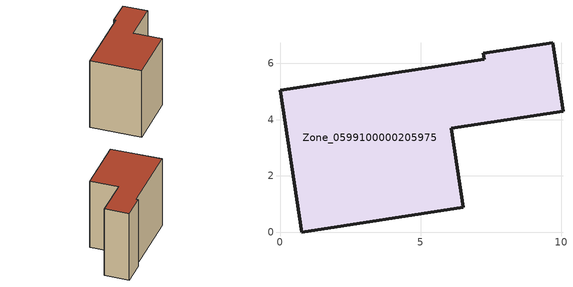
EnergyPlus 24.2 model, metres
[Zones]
Zone_0599100000205975
 floor ground (C_G): 0,5.04 7.26,6.15 7.23,6.36 9.7,6.73 10.06,4.3 6.09,3.69 6.51,0.88 0.77,0 z0
 wall outside (C_F): 0.77,0 6.51,0.88 6.09,3.69 10.06,4.3 9.7,6.73 7.23,6.36 7.26,6.15 0,5.04 0.77,0 z0:7.28
 roof outside (C_R): 7.26,6.15 0,5.04 0.77,0 6.51,0.88 6.09,3.69 10.06,4.3 9.7,6.73 7.23,6.36 z7.28
[BUILDING]
Pand.0599100000205975: North Axis=0; Terrain=City; Loads Convergence Tolerance Value=0.04; Temperature Convergence Tolerance Value=0.4; Solar Distribution=FullExterior; Maximum Number of Warmup Days=25; Minimum Number of Warmup Days=1
[Site:Location]
Rotterdam.The.Hague.AP_ZH_NLD Design_Conditions: Latitude=51.96; Longitude=4.45; Time Zone=1; Elevation=-4.5
[SITE:GROUNDTEMPERATURE:BUILDINGSURFACE]
18, 18, 18, 18, 18, 18, 18, 18, 18, 18, 18, 18
[MATERIAL] Thermal Absorptance=0.9; Solar Absorptance=0.7; Visible Absorptance=0.7
Name | Roughness | Thickness | Conductivity | Density | Specific Heat
G.TI.1946 | MediumSmooth | 0.15 | 1 | 540 | 1210
F.TI.1946 | Rough | 0.3 | 0.857143 | 1920 | 840
R.TI.1946 | MediumRough | 0.2 | 0.1 | 1500 | 1000
[CONSTRUCTION]
C_G: G.TI.1946
C_F: F.TI.1946
C_R: R.TI.1946
[ZONE]
Zone_0599100000205975: Type=1; Multiplier=1; Ceiling Height=Autocalculate; Volume=Autocalculate; Floor Area=autocalculate; Part of Total Floor Area=Yes
[ZONEINFILTRATION:DESIGNFLOWRATE]
Infil_Zone_0599100000205975: Zone or ZoneList or Space or SpaceList=Zone_0599100000205975; Schedule=AlwaysOn; Design Flow Rate Calculation Method=Flow/Area; Flow Rate per Floor Area=0.003; Constant Term Coefficient=1; Temperature Term Coefficient=0; Velocity Term Coefficient=0; Velocity Squared Term Coefficient=0
[HVACTEMPLATE:ZONE:IDEALLOADSAIRSYSTEM]
Zone_0599100000205975: Maximum Heating Supply Air Temperature=50; Minimum Cooling Supply Air Temperature=13; Maximum Heating Supply Air Humidity Ratio=0.0156; Minimum Cooling Supply Air Humidity Ratio=0.0077; Heating Limit=NoLimit; Cooling Limit=NoLimit; Dehumidification Control Type=ConstantSensibleHeatRatio; Cooling Sensible Heat Ratio=0.7; Dehumidification Setpoint=60; Humidification Control Type=None; Humidification Setpoint=30; Outdoor Air Method=None; Outdoor Air Flow Rate per Person=0.00944; Outdoor Air Flow Rate per Zone Floor Area=0; Outdoor Air Flow Rate per Zone=0; Demand Controlled Ventilation Type=None; Outdoor Air Economizer Type=NoEconomizer; Heat Recovery Type=None; Sensible Heat Recovery Effectiveness=0.7; Latent Heat Recovery Effectiveness=0.65
[ZONECONTROL:THERMOSTAT]
ThermostatControl_Zone_0599100000205975: Zone or ZoneList=Zone_0599100000205975; Control Type Schedule=DualSetpointControlType; Control 1=Thermostat_Zone_0599100000205975; Temperature Difference Between Cutout And Setpoint=0
[THERMOSTATSETPOINT:DUALSETPOINT]
Thermostat_Zone_0599100000205975: Heating Setpoint Temperature Schedule=HeatingSetpoint_Zone_0599100000205975; Cooling Setpoint Temperature Schedule=CoolingSetpoint_Zone_0599100000205975
[SCHEDULE:COMPACT]
HeatingSetpoint_Zone_0599100000205975: Through: 12/31, For: AllDays, Until: 24:00, 21
CoolingSetpoint_Zone_0599100000205975: Through: 12/31, For: AllDays, Until: 24:00, 24
DualSetpointControlType: Through: 12/31, For: AllDays, Until: 24:00, 4
AlwaysOn: Through: 12/31, For: AllDays, Until: 24:00, 1
